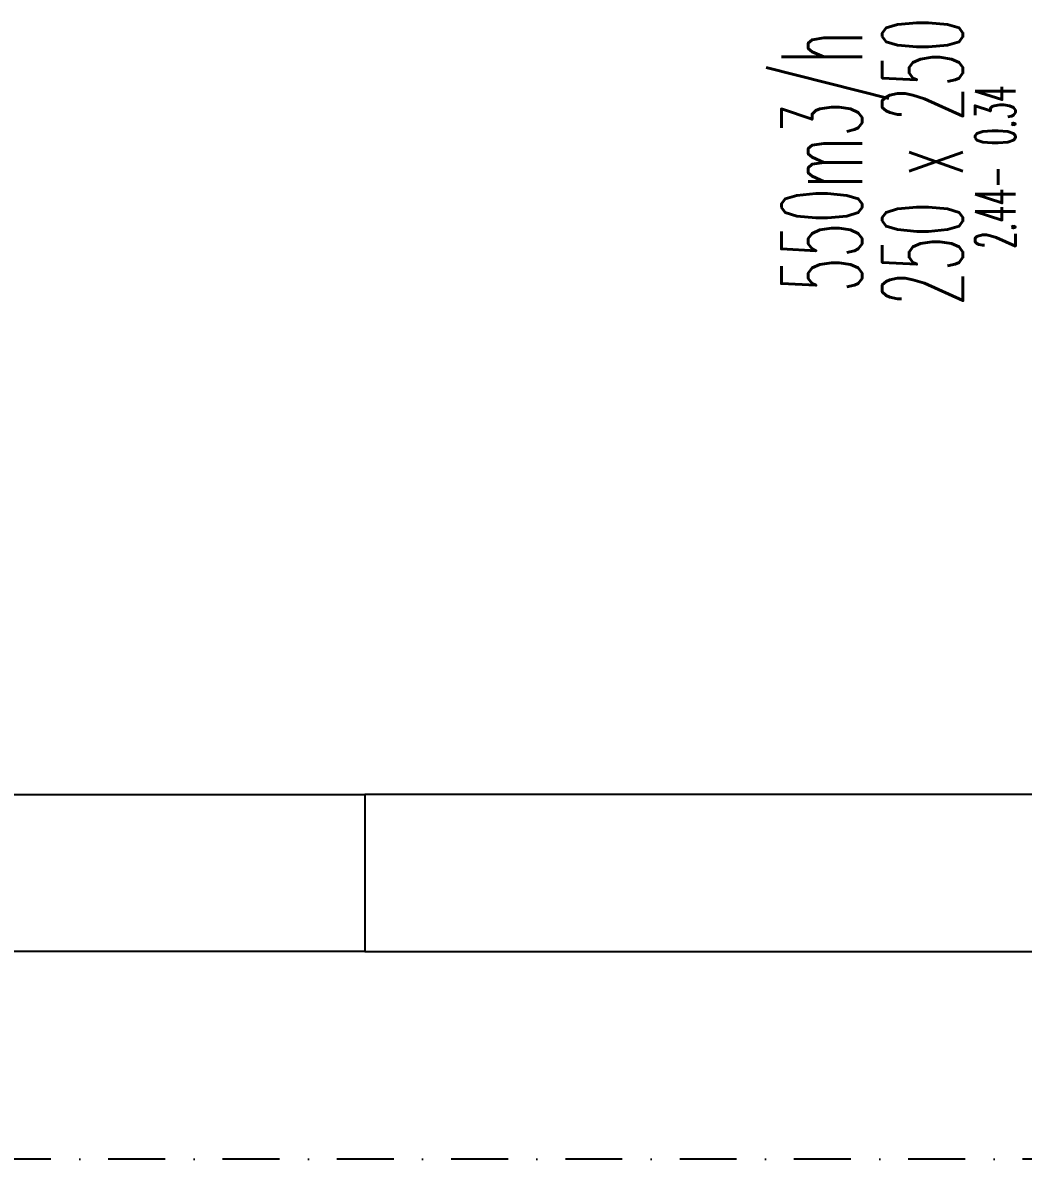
# Model space of a CAD drawing. Header units: inches. Extents: x -772 to 6765, y -813 to 4093.
# Drawn here: x 5332.2 to 5555.5, y 1700 to 1953.5 of the extents above; entities that cross this region are included whole.
import ezdxf
from ezdxf.enums import TextEntityAlignment as Align

# ---------------------------------------------------------------- set-up
doc = ezdxf.new("R2010")
doc.units = ezdxf.units.IN
doc.header["$MEASUREMENT"] = 0
doc.linetypes.add('DASHDOT', pattern=[25.4, 12.7, -6.35, 0, -6.35])
doc.layers.add('H_STR_Aks', color=250, linetype='DASHDOT')
doc.layers.add('MTY-UFLEME-KANALI', color=20, linetype='Continuous')
doc.layers.add('HIZ-PA', color=253, linetype='Continuous', lineweight=0, transparency=0.5)
doc.layers.add('MTY-UFLEME-KANALI-CAP', color=21, linetype='Continuous', lineweight=0)
doc.styles.add('CAP', font='simplxtw.shx', dxfattribs={"width": 0.65})

# ---------------------------------------------------------------- blocks, each defined once
blk = doc.blocks.new('*U230')
at = {"layer": 'HIZ-PA', "color": 3, "style": 'CAP', "width": 0.5}
blk.add_attdef('HIZ', text='', height=0.5, dxfattribs=at).set_placement((-0.049, -1.954), align=Align.BOTTOM_RIGHT)
blk.add_attdef('PA', text='', height=0.5, dxfattribs=at).set_placement((0.201, -1.954), align=Align.BOTTOM_LEFT)
at = {"layer": 'MTY-UFLEME-KANALI-CAP', "color": 7, "style": 'CAP', "width": 0.5}
for tag, p in [('DEBI', (0.001, -0.204)), ('X', (0.001, -1.454))]:
    blk.add_attdef(tag, text='', height=1, dxfattribs=at).set_placement(p, align=Align.BOTTOM_CENTER)
blk.add_attdef('A', text='', height=1, dxfattribs=at).set_placement((-0.499, -1.454), align=Align.BOTTOM_RIGHT)
blk.add_attdef('B', text='', height=1, dxfattribs=at).set_placement((0.501, -1.454), align=Align.BOTTOM_LEFT)
blk = doc.blocks.new('mekanik')
at = {"layer": 'MTY-UFLEME-KANALI'}
for points in [[(24678.57, 8621.35), (24678.57, 8586.35), (24260, 8586.35), (24260, 8621.35)], [(24867.25, 8586.35), (24867.25, 8621.35), (24678.57, 8621.35), (24678.57, 8586.35)]]:
    blk.add_lwpolyline(points, close=True, dxfattribs=at)
at = {"layer": 'MTY-UFLEME-KANALI-CAP', "xscale": 18, "yscale": 18, "zscale": 18, "rotation": 90.00000000000112}
blk.add_blockref('*U230', (24791.24, 8762.5), dxfattribs=at).add_auto_attribs({'DEBI': '550m3/h', 'X': 'x', 'A': '250', 'B': '250', 'PA': '0.34', 'HIZ': '2.44-'})

msp = doc.modelspace()

# ---------------------------------------------------------------- linework, layer by layer
at = {"layer": 'H_STR_Aks'}
msp.add_line((6664.51, 1700), (-659.05, 1700), dxfattribs=at)

# ---------------------------------------------------------------- block references
msp.add_blockref('mekanik', (-19270, -6840))

doc.saveas('drawing.dxf')
